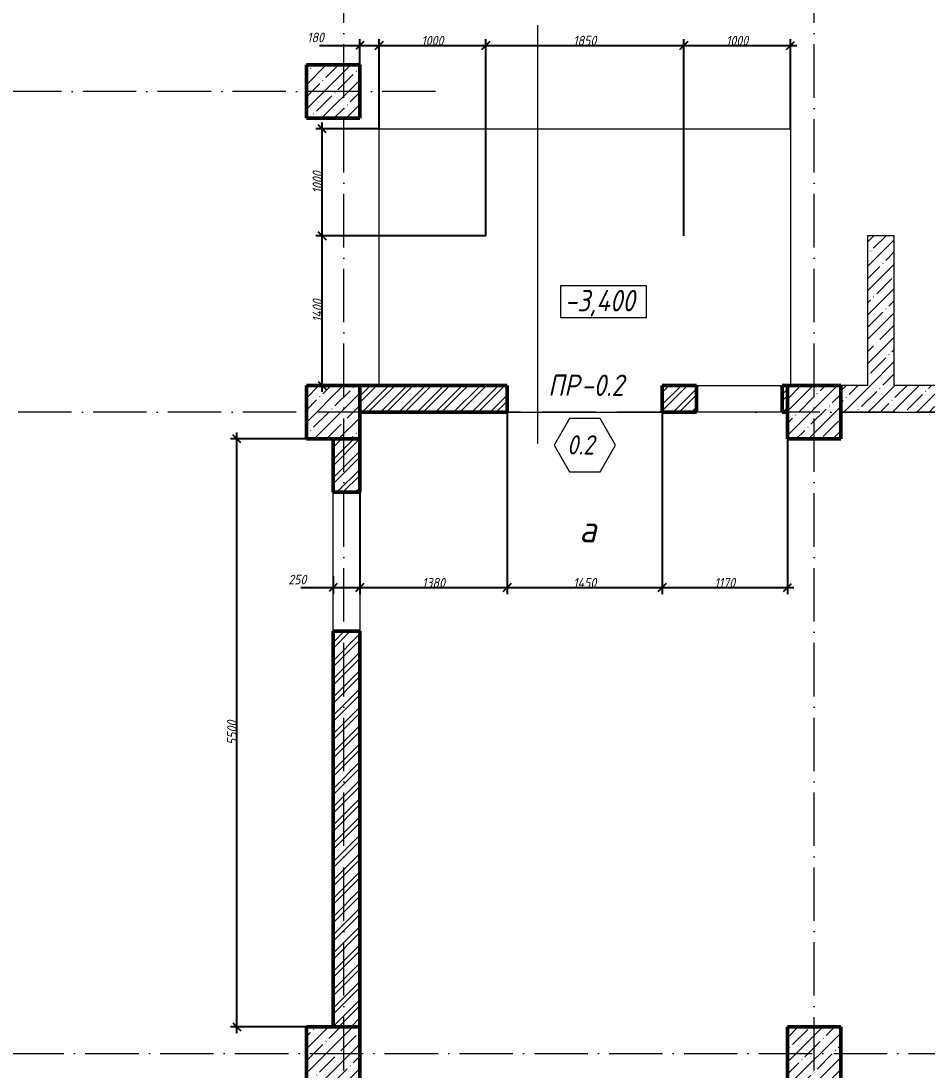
# Model space of a CAD drawing. Header units: millimetres. Extents: x -606178 to 312196, y -19338 to 632709.
# Drawn here: x -597637 to -589161, y 478120 to 487935 of the extents above; entities that cross this region are included whole.
import ezdxf

# ---------------------------------------------------------------- set-up
doc = ezdxf.new("R2010")
doc.units = ezdxf.units.MM
doc.linetypes.add('200_ШТРИХ_ш1п0_6_', pattern=[160, 100, -60])
doc.linetypes.add('50_200_ШТРИХ_1Т_ш5_п1_п1_', pattern=[700, 500, -100, 0, -100])
for name, color, linetype, lineweight in [('A-____-____-DIMS', 7, 'Continuous', 9), ('A-____-NOTE-TEXT', 7, 'Continuous', 9), ('A-DOOR-____-IDEN', 7, 'Continuous', 9), ('A-FLOR-____-OTLN', 7, 'Continuous', 9), ('A-GENM-____-IDEN', 7, 'Continuous', 9), ('A-GENM-____-OTLN', 7, 'Continuous', 9), ('A-WALL-____-MCUT-1', 7, 'Continuous', 9), ('A-WALL-____-MCUT-2', 7, 'Continuous', 50), ('A-WALL-____-PATT-1', 7, 'Continuous', 9), ('G-____-____-DIMS', 7, 'Continuous', 9), ('S-COLS-____-MCUT', 7, 'Continuous', 50), ('S-COLS-____-OTLN', 7, 'Continuous', 9), ('S-GRID-____-OTLN-1', 7, '50_200_ШТРИХ_1Т_ш5_п1_п1_', 9)]:
    doc.layers.add(name, color=color, linetype=linetype, lineweight=lineweight)
for name, color, linetype, lineweight, true_color in [('A-DETL-GENF-OTLN-4', 9, '200_ШТРИХ_ш1п0_6_', 9, 0x808080), ('A-DETL-GENF-OTLN-5', 7, 'Continuous', 5, 0xc0c0c0), ('A-WALL-____-OTLN-1', 7, 'Continuous', 9, 0x800000), ('A-WALL-____-PATT-2', 7, 'Continuous', 9, 0x787878)]:
    doc.layers.add(name, color=color, linetype=linetype, lineweight=lineweight, true_color=true_color)
doc.styles.add('ISOCPEUR_I', font='isocpeui.ttf', dxfattribs={"width": 0.9, "height": 2.5})
doc.styles.add('ISOCPEUR_I_2', font='isocpeui.ttf', dxfattribs={"width": 0.85, "height": 2.3})
doc.styles.add('ISOCPEUR_I_6', font='isocpeui.ttf', dxfattribs={"width": 0.85, "height": 3.5})
doc.styles.add('ISOCPEUR_I_7', font='isocpeui.ttf', dxfattribs={"width": 0.9, "height": 90})
doc.dimstyles.new('ISO-1_8_0_9К_СРЕДНИЙ_Кладочные', dxfattribs={"dimscale": 304.8, "dimtxt": 89.638306, "dimasz": 0.246063, "dimexe": 0.19685, "dimexo": 0, "dimgap": 0, "dimtad": 1, "dimdec": 3, "dimrnd": 0.001, "dimdsep": 46, "dimtxsty": 'ISOCPEUR_I_7', "dimblk1": 'OBLIQUE', "dimblk2": 'OBLIQUE', "dimsah": 1, "dimcen": 0.09, "dimdle": 0.19685, "dimazin": 0, "dimtfac": 1, "dimtdec": 4, "dimtix": 1, "dimtmove": 2, "dimatfit": 3, "dimfxl": 1, "dimtvp": 1, "dimtolj": 1, "dimtzin": 0, "dimarcsym": 2})
doc.dimstyles.new('ISO-1_8_0_9К_СРЕДНИЙ_Кладочные_2', dxfattribs={"dimscale": 304.8, "dimtxt": 89.638306, "dimasz": 0.246063, "dimexe": 0.19685, "dimexo": 0, "dimgap": 0, "dimtad": 1, "dimdec": 3, "dimrnd": 0.001, "dimdsep": 46, "dimtxsty": 'ISOCPEUR_I_7', "dimblk1": 'OBLIQUE', "dimblk2": 'OBLIQUE', "dimsah": 1, "dimcen": 0.09, "dimdle": 0.19685, "dimazin": 0, "dimtfac": 1, "dimtdec": 4, "dimtix": 1, "dimtmove": 1, "dimatfit": 3, "dimfxl": 1, "dimtvp": 1, "dimtolj": 1, "dimtzin": 0, "dimarcsym": 2})
pattern_1 = [(45, (-600067.05, 451794.26), (-114.04925, 114.04925), []), (45, (-599953, 451794.26), (-114.04925, 114.04925), [201.612, -40.322, 3.353, -36.97])]
pattern_2 = [(45, (-600067.05, 451794.26), (-85.5366, 85.5366), []), (45, (-600010.02, 451794.26), (-85.5366, 85.5366), [])]

# ---------------------------------------------------------------- blocks, each defined once
blk = doc.blocks.new('BSC_Колонна _Прямоугольная - 500х500-25976076-АР1_Кладочный план подвала в осях 1-64_А-ГГ')
at = {"layer": 'S-COLS-____-OTLN'}
h = blk.add_hatch(dxfattribs=at)
h.set_pattern_fill('FP_6', color=256, style=0, pattern_type=2)
h.set_pattern_definition([(45, (-9850, -32481.04), (-114.04925, 114.04925), []), (45, (-9735.95, -32481.04), (-114.04925, 114.04925), [201.613, -40.323, 3.353, -36.97])])
h.paths.add_polyline_path([(-250, -250), (250, -250), (250, 250), (-250, 250)], flags=0)
at = {"layer": 'S-COLS-____-MCUT'}
for p, q in [((250, 250), (-250, 250)), ((-250, 250), (-250, -250)), ((250, -250), (250, 250)), ((-250, -250), (250, -250))]:
    blk.add_line(p, q, dxfattribs=at)
blk = doc.blocks.new('BSC_Колонна _Прямоугольная - 500х500-V1-АР1_Кладочный план подвала в осях 1-64_А-ГГ')
at = {"layer": 'S-COLS-____-OTLN'}
h = blk.add_hatch(dxfattribs=at)
h.set_pattern_fill('FP_8', color=256, style=0, pattern_type=2)
h.set_pattern_definition([(45, (-9850, -26481.04), (-114.04925, 114.04925), []), (45, (-9735.95, -26481.04), (-114.04925, 114.04925), [201.613, -40.323, 3.353, -36.97])])
h.paths.add_polyline_path([(-250, -250), (250, -250), (250, 250), (-250, 250)], flags=0)
at = {"layer": 'S-COLS-____-MCUT'}
for p, q in [((250, 250), (-250, 250)), ((-250, 250), (-250, -250)), ((250, -250), (250, 250)), ((-250, -250), (250, -250))]:
    blk.add_line(p, q, dxfattribs=at)
blk = doc.blocks.new('BSC_Колонна _Прямоугольная - 500х500-V43-АР1_Кладочный план подвала в осях 1-64_А-ГГ')
at = {"layer": 'S-COLS-____-OTLN'}
h = blk.add_hatch(dxfattribs=at)
h.set_pattern_fill('FP_54', color=256, style=0, pattern_type=2)
h.set_pattern_definition([(45, (-5350, -32481.04), (-114.04925, 114.04925), []), (45, (-5235.95, -32481.04), (-114.04925, 114.04925), [201.613, -40.323, 3.353, -36.97])])
h.paths.add_polyline_path([(-250, -250), (250, -250), (250, 250), (-250, 250)], flags=0)
at = {"layer": 'S-COLS-____-MCUT'}
for p, q in [((250, 250), (-250, 250)), ((-250, 250), (-250, -250)), ((250, -250), (250, 250)), ((-250, -250), (250, -250))]:
    blk.add_line(p, q, dxfattribs=at)
blk = doc.blocks.new('BSC_Колонна _Прямоугольная - 500х500-V45-АР1_Кладочный план подвала в осях 1-64_А-ГГ')
at = {"layer": 'S-COLS-____-OTLN'}
h = blk.add_hatch(dxfattribs=at)
h.set_pattern_fill('FP_56', color=256, style=0, pattern_type=2)
h.set_pattern_definition([(45, (-5350, -26481.04), (-114.0493, 114.0493), []), (45, (-5235.95, -26481.04), (-114.0493, 114.0493), [201.613, -40.323, 3.353, -36.97])])
h.paths.add_polyline_path([(-250, -250), (250, -250), (250, 250), (-250, 250)], flags=0)
at = {"layer": 'S-COLS-____-MCUT'}
for p, q in [((250, 250), (-250, 250)), ((-250, 250), (-250, -250)), ((250, -250), (250, 250)), ((-250, -250), (250, -250))]:
    blk.add_line(p, q, dxfattribs=at)
blk = doc.blocks.new('BSC_Колонна _Прямоугольная - 500х500-V55-АР1_Кладочный план подвала в осях 1-64_А-ГГ')
at = {"layer": 'S-COLS-____-OTLN'}
h = blk.add_hatch(dxfattribs=at)
h.set_pattern_fill('FP_66', color=256, style=0, pattern_type=2)
h.set_pattern_definition([(45, (-5350, -35481.04), (-114.04925, 114.04925), []), (45, (-5235.95, -35481.04), (-114.04925, 114.04925), [201.613, -40.323, 3.353, -36.97])])
h.paths.add_polyline_path([(-250, -250), (250, -250), (250, 250), (-250, 250)], flags=0)
at = {"layer": 'S-COLS-____-MCUT'}
for p, q in [((250, 250), (-250, 250)), ((-250, 250), (-250, -250)), ((250, -250), (250, 250)), ((-250, -250), (250, -250))]:
    blk.add_line(p, q, dxfattribs=at)
blk = doc.blocks.new('АР_Перемычка - АР_Перемычка-28769347-АР1_Кладочный план подвала в осях 1-64_А-ГГ')
at = {"layer": 'A-GENM-____-OTLN'}
blk.add_line((-250, -125), (-243, -125), dxfattribs=at)
blk = doc.blocks.new('DET_L_Имитация разреза_ISO2-5 - Вправо-27490000-АР1_Кладочный план подвала в осях 1-64_А-ГГ')
at = {"layer": 'A-DETL-GENF-OTLN-5'}
blk.add_line((143.1, 0), (4056.9, 0), dxfattribs=at)
blk = doc.blocks.new('Высотные отметки - 9_5х3_5_h_-17668430-АР1_Кладочный план подвала в осях 1-64_А-ГГ')
at = {"layer": 'G-____-____-DIMS'}
for p, q in [((-4, 3), (-4, 0)), ((4, 3), (-4, 3)), ((4, 3), (4, 0)), ((4, 0), (-4, 0))]:
    blk.add_line(p, q, dxfattribs=at)
blk = doc.blocks.new('_Oblique')
at = {"color": 0, "linetype": 'ByBlock', "lineweight": -2}
blk.add_line((-0.5, -0.5), (0.5, 0.5), dxfattribs=at)
blk = doc.blocks.new('*D3938')
at = {"layer": 'A-____-____-DIMS', "color": 0, "lineweight": -2, "transparency": 16777216}
for p, q in [((-594467, 487525.3), (-594467, 487766.5)), ((-594287, 486925.3), (-594287, 487766.5)), ((-594845.3, 487706.5), (-594467, 487706.5)), ((-594527, 487706.5), (-594227, 487706.5))]:
    blk.add_line(p, q, dxfattribs=at)
at = {"layer": 'Defpoints', "color": 0, "transparency": 16777216}
for p in [(-594287, 487706.5), (-594467, 487525.3), (-594287, 486925.3)]:
    blk.add_point(p, dxfattribs=at)
at = {"layer": 'A-____-____-DIMS', "color": 0, "lineweight": -2, "transparency": 16777216, "xscale": 75, "yscale": 75, "zscale": 75, "rotation": 180}
blk.add_blockref('_Oblique', (-594467, 487706.5), dxfattribs=at)
at = {"layer": 'A-____-____-DIMS', "color": 0, "lineweight": -2, "transparency": 16777216, "xscale": 75, "yscale": 75, "zscale": 75}
blk.add_blockref('_Oblique', (-594287, 487706.5), dxfattribs=at)
at = {"layer": 'A-____-____-DIMS', "color": 0, "transparency": 16777216, "insert": (-594959.3, 487826.5), "char_height": 90, "width": 368.207, "attachment_point": 1, "line_spacing_factor": 1.149209, "style": 'ISOCPEUR_I_7'}
blk.add_mtext('\\A1;180', dxfattribs=at)
blk = doc.blocks.new('*D3939')
at = {"layer": 'A-____-____-DIMS', "color": 0, "lineweight": -2, "transparency": 16777216}
for p, q in [((-594287, 486925.3), (-594287, 487766.5)), ((-593287, 485925.3), (-593287, 487766.5)), ((-594347, 487706.5), (-593227, 487706.5))]:
    blk.add_line(p, q, dxfattribs=at)
at = {"layer": 'Defpoints', "color": 0, "transparency": 16777216}
for p in [(-593287, 487706.5), (-594287, 486925.3), (-593287, 485925.3)]:
    blk.add_point(p, dxfattribs=at)
at = {"layer": 'A-____-____-DIMS', "color": 0, "lineweight": -2, "transparency": 16777216, "xscale": 75, "yscale": 75, "zscale": 75, "rotation": 180}
blk.add_blockref('_Oblique', (-594287, 487706.5), dxfattribs=at)
at = {"layer": 'A-____-____-DIMS', "color": 0, "lineweight": -2, "transparency": 16777216, "xscale": 75, "yscale": 75, "zscale": 75}
blk.add_blockref('_Oblique', (-593287, 487706.5), dxfattribs=at)
at = {"layer": 'A-____-____-DIMS', "color": 0, "transparency": 16777216, "insert": (-593787, 487751.5), "char_height": 90, "width": 504.733, "attachment_point": 5, "style": 'ISOCPEUR_I_7'}
blk.add_mtext('\\A1;1000', dxfattribs=at)
blk = doc.blocks.new('*D3940')
at = {"layer": 'A-____-____-DIMS', "color": 0, "lineweight": -2, "transparency": 16777216}
for p, q in [((-593287, 485925.3), (-593287, 487766.5)), ((-591437, 485925.3), (-591437, 487766.5)), ((-593347, 487706.5), (-591377, 487706.5))]:
    blk.add_line(p, q, dxfattribs=at)
at = {"layer": 'Defpoints', "color": 0, "transparency": 16777216}
for p in [(-591437, 487706.5), (-593287, 485925.3), (-591437, 485925.3)]:
    blk.add_point(p, dxfattribs=at)
at = {"layer": 'A-____-____-DIMS', "color": 0, "lineweight": -2, "transparency": 16777216, "xscale": 75, "yscale": 75, "zscale": 75, "rotation": 180}
blk.add_blockref('_Oblique', (-593287, 487706.5), dxfattribs=at)
at = {"layer": 'A-____-____-DIMS', "color": 0, "lineweight": -2, "transparency": 16777216, "xscale": 75, "yscale": 75, "zscale": 75}
blk.add_blockref('_Oblique', (-591437, 487706.5), dxfattribs=at)
at = {"layer": 'A-____-____-DIMS', "color": 0, "transparency": 16777216, "insert": (-592362, 487751.5), "char_height": 90, "width": 504.733, "attachment_point": 5, "style": 'ISOCPEUR_I_7'}
blk.add_mtext('\\A1;1850', dxfattribs=at)
blk = doc.blocks.new('*D3941')
at = {"layer": 'A-____-____-DIMS', "color": 0, "lineweight": -2, "transparency": 16777216}
for p, q in [((-591437, 485925.3), (-591437, 487766.5)), ((-590437, 486925.3), (-590437, 487766.5)), ((-591497, 487706.5), (-590377, 487706.5))]:
    blk.add_line(p, q, dxfattribs=at)
at = {"layer": 'Defpoints', "color": 0, "transparency": 16777216}
for p in [(-590437, 487706.5), (-590437, 486925.3), (-591437, 485925.3)]:
    blk.add_point(p, dxfattribs=at)
at = {"layer": 'A-____-____-DIMS', "color": 0, "lineweight": -2, "transparency": 16777216, "xscale": 75, "yscale": 75, "zscale": 75, "rotation": 180}
blk.add_blockref('_Oblique', (-591437, 487706.5), dxfattribs=at)
at = {"layer": 'A-____-____-DIMS', "color": 0, "lineweight": -2, "transparency": 16777216, "xscale": 75, "yscale": 75, "zscale": 75}
blk.add_blockref('_Oblique', (-590437, 487706.5), dxfattribs=at)
at = {"layer": 'A-____-____-DIMS', "color": 0, "transparency": 16777216, "insert": (-590937, 487751.5), "char_height": 90, "width": 504.733, "attachment_point": 5, "style": 'ISOCPEUR_I_7'}
blk.add_mtext('\\A1;1000', dxfattribs=at)
blk = doc.blocks.new('*D3942')
at = {"layer": 'A-____-____-DIMS', "color": 0, "lineweight": -2, "transparency": 16777216}
for p, q in [((-594817.9, 484465.3), (-594817.9, 485985.3)), ((-593287, 485925.3), (-594877.9, 485925.3)), ((-594467, 484525.3), (-594877.9, 484525.3))]:
    blk.add_line(p, q, dxfattribs=at)
at = {"layer": 'Defpoints', "color": 0, "transparency": 16777216}
for p in [(-594817.9, 485925.3), (-593287, 485925.3), (-594467, 484525.3)]:
    blk.add_point(p, dxfattribs=at)
at = {"layer": 'A-____-____-DIMS', "color": 0, "lineweight": -2, "transparency": 16777216, "xscale": 75, "yscale": 75, "zscale": 75}
for p, rotation in [((-594817.9, 485925.3), 90), ((-594817.9, 484525.3), 270)]:
    blk.add_blockref('_Oblique', p, dxfattribs=dict(at, rotation=rotation))
at = {"layer": 'A-____-____-DIMS', "color": 0, "transparency": 16777216, "insert": (-594862.9, 485225.3), "char_height": 90, "width": 521.281, "attachment_point": 5, "rotation": 90, "style": 'ISOCPEUR_I_7'}
blk.add_mtext('\\A1;1400', dxfattribs=at)
blk = doc.blocks.new('*D3943')
at = {"layer": 'A-____-____-DIMS', "color": 0, "lineweight": -2, "transparency": 16777216}
for p, q in [((-594287, 486925.3), (-594877.9, 486925.3)), ((-594817.9, 485865.3), (-594817.9, 486985.3)), ((-593287, 485925.3), (-594877.9, 485925.3))]:
    blk.add_line(p, q, dxfattribs=at)
at = {"layer": 'Defpoints', "color": 0, "transparency": 16777216}
for p in [(-594817.9, 486925.3), (-594287, 486925.3), (-593287, 485925.3)]:
    blk.add_point(p, dxfattribs=at)
at = {"layer": 'A-____-____-DIMS', "color": 0, "lineweight": -2, "transparency": 16777216, "xscale": 75, "yscale": 75, "zscale": 75}
for p, rotation in [((-594817.9, 486925.3), 90), ((-594817.9, 485925.3), 270)]:
    blk.add_blockref('_Oblique', p, dxfattribs=dict(at, rotation=rotation))
at = {"layer": 'A-____-____-DIMS', "color": 0, "transparency": 16777216, "insert": (-594862.9, 486425.3), "char_height": 90, "width": 504.733, "attachment_point": 5, "rotation": 90, "style": 'ISOCPEUR_I_7'}
blk.add_mtext('\\A1;1000', dxfattribs=at)
blk = doc.blocks.new('Марка проема - марка проема-27336095-АР1_Кладочный план подвала в осях 1-64_А-ГГ')
at = {"layer": 'A-DOOR-____-IDEN'}
for p, q in [((-1.439, 0.159), (-2.877, -2.333)), ((1.439, 0.159), (-1.439, 0.159)), ((2.877, -2.333), (1.439, 0.159)), ((-2.877, -2.333), (-1.439, -4.825)), ((1.439, -4.825), (2.877, -2.333)), ((-1.439, -4.825), (1.439, -4.825))]:
    blk.add_line(p, q, dxfattribs=at)
blk = doc.blocks.new('*D4068')
at = {"layer": 'A-____-____-DIMS', "color": 0, "lineweight": -2, "transparency": 16777216}
for p, q in [((-595617.9, 478465.3), (-595617.9, 484085.3)), ((-594967, 484025.3), (-595677.9, 484025.3)), ((-594967, 478525.3), (-595677.9, 478525.3))]:
    blk.add_line(p, q, dxfattribs=at)
at = {"layer": 'Defpoints', "color": 0, "transparency": 16777216}
for p in [(-595617.9, 484025.3), (-594967, 484025.3), (-594967, 478525.3)]:
    blk.add_point(p, dxfattribs=at)
at = {"layer": 'A-____-____-DIMS', "color": 0, "lineweight": -2, "transparency": 16777216, "xscale": 75, "yscale": 75, "zscale": 75}
for p, rotation in [((-595617.9, 484025.3), 90), ((-595617.9, 478525.3), 270)]:
    blk.add_blockref('_Oblique', p, dxfattribs=dict(at, rotation=rotation))
at = {"layer": 'A-____-____-DIMS', "color": 0, "transparency": 16777216, "insert": (-595662.9, 481275.3), "char_height": 90, "width": 546.104, "attachment_point": 5, "rotation": 90, "style": 'ISOCPEUR_I_7'}
blk.add_mtext('\\A1;5500', dxfattribs=at)
blk = doc.blocks.new('*D4069')
at = {"layer": 'A-____-____-DIMS', "color": 0, "lineweight": -2, "transparency": 16777216}
for p, q in [((-594467, 484275.3), (-594467, 482574)), ((-594717, 482740.1), (-594717, 482574)), ((-595017.4, 482634), (-594717, 482634)), ((-594777, 482634), (-594407, 482634))]:
    blk.add_line(p, q, dxfattribs=at)
at = {"layer": 'Defpoints', "color": 0, "transparency": 16777216}
for p in [(-594467, 484275.3), (-594717, 482740.1), (-594467, 482634)]:
    blk.add_point(p, dxfattribs=at)
at = {"layer": 'A-____-____-DIMS', "color": 0, "lineweight": -2, "transparency": 16777216, "xscale": 75, "yscale": 75, "zscale": 75, "rotation": 180}
blk.add_blockref('_Oblique', (-594717, 482634), dxfattribs=at)
at = {"layer": 'A-____-____-DIMS', "color": 0, "lineweight": -2, "transparency": 16777216, "xscale": 75, "yscale": 75, "zscale": 75}
blk.add_blockref('_Oblique', (-594467, 482634), dxfattribs=at)
at = {"layer": 'A-____-____-DIMS', "color": 0, "transparency": 16777216, "insert": (-595136.2, 482754), "char_height": 90, "width": 409.578, "attachment_point": 1, "line_spacing_factor": 1.149209, "style": 'ISOCPEUR_I_7'}
blk.add_mtext('\\A1;250', dxfattribs=at)
blk = doc.blocks.new('*D4070')
at = {"layer": 'A-____-____-DIMS', "color": 0, "lineweight": -2, "transparency": 16777216}
for p, q in [((-594467, 484275.3), (-594467, 482574)), ((-593087, 484267.3), (-593087, 482574)), ((-594527, 482634), (-593027, 482634))]:
    blk.add_line(p, q, dxfattribs=at)
at = {"layer": 'Defpoints', "color": 0, "transparency": 16777216}
for p in [(-594467, 484275.3), (-593087, 484267.3), (-593087, 482634)]:
    blk.add_point(p, dxfattribs=at)
at = {"layer": 'A-____-____-DIMS', "color": 0, "lineweight": -2, "transparency": 16777216, "xscale": 75, "yscale": 75, "zscale": 75, "rotation": 180}
blk.add_blockref('_Oblique', (-594467, 482634), dxfattribs=at)
at = {"layer": 'A-____-____-DIMS', "color": 0, "lineweight": -2, "transparency": 16777216, "xscale": 75, "yscale": 75, "zscale": 75}
blk.add_blockref('_Oblique', (-593087, 482634), dxfattribs=at)
at = {"layer": 'A-____-____-DIMS', "color": 0, "transparency": 16777216, "insert": (-593777, 482679), "char_height": 90, "width": 504.733, "attachment_point": 5, "style": 'ISOCPEUR_I_7'}
blk.add_mtext('\\A1;1380', dxfattribs=at)
blk = doc.blocks.new('*D4071')
at = {"layer": 'A-____-____-DIMS', "color": 0, "lineweight": -2, "transparency": 16777216}
for p, q in [((-593087, 484267.3), (-593087, 482574)), ((-591637, 484267.3), (-591637, 482574)), ((-593147, 482634), (-591577, 482634))]:
    blk.add_line(p, q, dxfattribs=at)
at = {"layer": 'Defpoints', "color": 0, "transparency": 16777216}
for p in [(-593087, 484267.3), (-591637, 484267.3), (-591637, 482634)]:
    blk.add_point(p, dxfattribs=at)
at = {"layer": 'A-____-____-DIMS', "color": 0, "lineweight": -2, "transparency": 16777216, "xscale": 75, "yscale": 75, "zscale": 75, "rotation": 180}
blk.add_blockref('_Oblique', (-593087, 482634), dxfattribs=at)
at = {"layer": 'A-____-____-DIMS', "color": 0, "lineweight": -2, "transparency": 16777216, "xscale": 75, "yscale": 75, "zscale": 75}
blk.add_blockref('_Oblique', (-591637, 482634), dxfattribs=at)
at = {"layer": 'A-____-____-DIMS', "color": 0, "transparency": 16777216, "insert": (-592362, 482679), "char_height": 90, "width": 521.281, "attachment_point": 5, "style": 'ISOCPEUR_I_7'}
blk.add_mtext('\\A1;1450', dxfattribs=at)
blk = doc.blocks.new('*D4072')
at = {"layer": 'A-____-____-DIMS', "color": 0, "lineweight": -2, "transparency": 16777216}
for p, q in [((-590467, 484275.3), (-590467, 482574)), ((-591637, 484267.3), (-591637, 482574)), ((-591697, 482634), (-590407, 482634))]:
    blk.add_line(p, q, dxfattribs=at)
at = {"layer": 'Defpoints', "color": 0, "transparency": 16777216}
for p in [(-590467, 484275.3), (-591637, 484267.3), (-590467, 482634)]:
    blk.add_point(p, dxfattribs=at)
at = {"layer": 'A-____-____-DIMS', "color": 0, "lineweight": -2, "transparency": 16777216, "xscale": 75, "yscale": 75, "zscale": 75, "rotation": 180}
blk.add_blockref('_Oblique', (-591637, 482634), dxfattribs=at)
at = {"layer": 'A-____-____-DIMS', "color": 0, "lineweight": -2, "transparency": 16777216, "xscale": 75, "yscale": 75, "zscale": 75}
blk.add_blockref('_Oblique', (-590467, 482634), dxfattribs=at)
at = {"layer": 'A-____-____-DIMS', "color": 0, "transparency": 16777216, "insert": (-591052, 482679.6), "char_height": 90, "width": 463.361, "attachment_point": 5, "style": 'ISOCPEUR_I_7'}
blk.add_mtext('\\A1;1170', dxfattribs=at)

msp = doc.modelspace()

# ---------------------------------------------------------------- hatches: boundary and pattern name
at = {"layer": 'A-WALL-____-PATT-1'}
h = msp.add_hatch(dxfattribs=at)
h.set_pattern_fill('FP_1', color=256, style=0, pattern_type=2)
h.set_pattern_definition(pattern_1)
h.paths.add_polyline_path([(-589467.047, 484525.3011), (-589467.047, 485925.3011), (-589717.047, 485925.3011), (-589717.047, 484525.3011)], flags=0)
h = msp.add_hatch(dxfattribs=at)
h.set_pattern_fill('FP_1', color=256, style=0, pattern_type=2)
h.set_pattern_definition(pattern_1)
h.paths.add_polyline_path([(-586167.047, 484275.3011), (-586167.047, 484525.3011), (-589967.047, 484525.3011), (-589967.047, 484275.3011)], flags=0)
at = {"layer": 'A-WALL-____-PATT-2'}
h = msp.add_hatch(dxfattribs=at)
h.set_pattern_fill('FP_5', color=256, style=0, pattern_type=2)
h.set_pattern_definition(pattern_2)
h.paths.add_polyline_path([(-590467.047, 484275.3011), (-590467.047, 484525.3011), (-590517.047, 484525.3011), (-590517.047, 484275.3011)], flags=0)
h.paths.add_polyline_path([(-591637.047, 484275.3011), (-591317.047, 484275.3011), (-591317.047, 484525.3011), (-591637.047, 484525.3011)], flags=0)
h.paths.add_polyline_path([(-593087.047, 484275.3011), (-593087.047, 484525.3011), (-594467.047, 484525.3011), (-594467.047, 484275.3011)], flags=0)
h = msp.add_hatch(dxfattribs=at)
h.set_pattern_fill('FP_5', color=256, style=0, pattern_type=2)
h.set_pattern_definition(pattern_2)
h.paths.add_polyline_path([(-594467.047, 478525.3011), (-594467.047, 482225.3011), (-594717.047, 482225.3011), (-594717.047, 478525.3011)], flags=0)
h.paths.add_polyline_path([(-594717.047, 483525.3011), (-594467.047, 483525.3011), (-594467.047, 484025.3011), (-594717.047, 484025.3011)], flags=0)

# ---------------------------------------------------------------- linework, layer by layer
at = {"layer": 'A-FLOR-____-OTLN'}
for p, q in [((-594287.047, 484525.3011), (-594287.047, 486925.3011)), ((-594287.047, 486925.3011), (-590437.047, 486925.3011)), ((-590437.047, 486925.3011), (-590437.047, 484525.3011)), ((-593087.047, 484275.3011), (-591637.047, 484275.3011))]:
    msp.add_line(p, q, dxfattribs=at)
at = {"layer": 'A-WALL-____-MCUT-1'}
for p, q in [((-589467.047, 485925.3011), (-589717.047, 485925.3011)), ((-589717.047, 485925.3011), (-589717.047, 484525.3011)), ((-589467.047, 484525.3011), (-589467.047, 485925.3011)), ((-589717.047, 484525.3011), (-589967.047, 484525.3011)), ((-588167.047, 484525.3011), (-589467.047, 484525.3011)), ((-589967.047, 484275.3011), (-586167.047, 484275.3011))]:
    msp.add_line(p, q, dxfattribs=at)
at = {"layer": 'A-WALL-____-MCUT-2'}
for p, q in [((-593087.047, 484525.3011), (-594467.047, 484525.3011)), ((-593087.047, 484275.3011), (-593087.047, 484525.3011)), ((-591317.047, 484525.3011), (-591637.047, 484525.3011)), ((-591637.047, 484525.3011), (-591637.047, 484275.3011)), ((-591317.047, 484275.3011), (-591317.047, 484525.3011)), ((-590467.047, 484525.3011), (-590517.047, 484525.3011)), ((-590517.047, 484525.3011), (-590517.047, 484275.3011)), ((-594467.047, 484275.3011), (-593087.047, 484275.3011)), ((-591637.047, 484275.3011), (-591317.047, 484275.3011)), ((-590517.047, 484275.3011), (-590467.047, 484275.3011)), ((-594717.047, 484025.3011), (-594717.047, 483525.3011)), ((-594467.047, 483525.3011), (-594467.047, 484025.3011)), ((-594717.047, 483525.3011), (-594467.047, 483525.3011)), ((-594717.047, 482225.3011), (-594717.047, 478525.3011)), ((-594467.047, 482225.3011), (-594717.047, 482225.3011)), ((-594467.047, 478525.3011), (-594467.047, 482225.3011))]:
    msp.add_line(p, q, dxfattribs=at)
at = {"layer": 'A-WALL-____-OTLN-1'}
for p, q in [((-591317.047, 484525.3011), (-590517.047, 484525.3011)), ((-590517.047, 484275.3011), (-591317.047, 484275.3011)), ((-594717.047, 482225.3011), (-594717.047, 483525.3011)), ((-594467.047, 483525.3011), (-594467.047, 482225.3011))]:
    msp.add_line(p, q, dxfattribs=at)
at = {"layer": 'S-GRID-____-OTLN-1'}
for p, q in [((-594617.047, 447311.6528), (-594617.047, 501675.2188)), ((-590217.047, 447311.6528), (-590217.047, 501675.2188)), ((-593758.5611, 487275.3011), (-604735.8172, 487275.3011)), ((-573359.3078, 484275.3011), (-604735.8172, 484275.3011)), ((-604735.8172, 478275.3011), (-573359.3078, 478275.3011))]:
    msp.add_line(p, q, dxfattribs=at)

# ---------------------------------------------------------------- block references
at = {"layer": 'A-DETL-GENF-OTLN-4', "rotation": 89.99999999999994}
msp.add_blockref('DET_L_Имитация разреза_ISO2-5 - Вправо-27490000-АР1_Кладочный план подвала в осях 1-64_А-ГГ', (-592801.6196, 483838.4934), dxfattribs=at)
at = {"layer": 'A-DOOR-____-IDEN', "xscale": 99.99999999999993, "yscale": 99.99999999999993, "zscale": 99.99999999999993}
msp.add_blockref('Марка проема - марка проема-27336095-АР1_Кладочный план подвала в осях 1-64_А-ГГ', (-592362.047, 484200.3011), dxfattribs=at)
at = {"layer": 'A-GENM-____-OTLN'}
msp.add_blockref('АР_Перемычка - АР_Перемычка-28769347-АР1_Кладочный план подвала в осях 1-64_А-ГГ', (-593087.047, 484400.3011), dxfattribs=at)
at = {"layer": 'G-____-____-DIMS', "xscale": 99.99999999999993, "yscale": 99.99999999999993, "zscale": 99.99999999999993}
msp.add_blockref('Высотные отметки - 9_5х3_5_h_-17668430-АР1_Кладочный план подвала в осях 1-64_А-ГГ', (-592187.9585, 485157.2424), dxfattribs=at)
at = {"layer": 'S-COLS-____-OTLN'}
for name, p in [('BSC_Колонна _Прямоугольная - 500х500-V55-АР1_Кладочный план подвала в осях 1-64_А-ГГ', (-594717.047, 487275.3011)), ('BSC_Колонна _Прямоугольная - 500х500-V43-АР1_Кладочный план подвала в осях 1-64_А-ГГ', (-594717.047, 484275.3011)), ('BSC_Колонна _Прямоугольная - 500х500-25976076-АР1_Кладочный план подвала в осях 1-64_А-ГГ', (-590217.047, 484275.3011)), ('BSC_Колонна _Прямоугольная - 500х500-V45-АР1_Кладочный план подвала в осях 1-64_А-ГГ', (-594717.047, 478275.3011)), ('BSC_Колонна _Прямоугольная - 500х500-V1-АР1_Кладочный план подвала в осях 1-64_А-ГГ', (-590217.047, 478275.3011))]:
    msp.add_blockref(name, p, dxfattribs=at)

# ---------------------------------------------------------------- texts
at = {"layer": 'A-____-NOTE-TEXT', "insert": (-592413.9981, 483307.7336), "char_height": 250, "width": 223.670813, "attachment_point": 1, "style": 'ISOCPEUR_I'}
msp.add_mtext('\\fISOCPEUR|b0|i1|c204|p34|;\\W.9;а', dxfattribs=at)
at = {"layer": 'A-DOOR-____-IDEN', "insert": (-592527.836, 484059.1207), "char_height": 180, "width": 353.544187, "attachment_point": 1, "style": 'ISOCPEUR_I_6'}
msp.add_mtext('0.2', dxfattribs=at)
at = {"layer": 'A-GENM-____-IDEN', "char_height": 200, "attachment_point": 1, "style": 'ISOCPEUR_I_2'}
for s, insert, width in [('ПР', (-592705.0536, 484627.4173), 375.18975), ('-0.2', (-592395.4911, 484627.4173), 548.35425)]:
    msp.add_mtext(s, dxfattribs=dict(at, insert=insert, width=width))
at = {"layer": 'G-____-____-DIMS', "insert": (-592548.4917, 485418.5335), "char_height": 200, "width": 865.279833, "attachment_point": 1, "line_spacing_factor": 1.149209, "style": 'ISOCPEUR_I_2'}
msp.add_mtext('-3,400', dxfattribs=at)

# ---------------------------------------------------------------- dimensions: what is measured, and where the dimension line sits
at = {"layer": 'A-____-____-DIMS'}
for base, p1, p2, override, picture, middle in [((-594287.047, 487706.4816), (-594467.047, 487525.3011), (-594287.047, 486925.3011), {"dimtxt": 400, "dimpost": '<>', "dimfxl": 626.418391}, '*D3938', (-594775.1607, 487821.6437)), ((-594467.047, 482634.0211), (-594717.047, 482740.0871), (-594467.047, 484275.3011), {"dimtxt": 400, "dimpost": '<>', "dimfxl": 1555.436299}, '*D4069', (-594931.3693, 482749.1831))]:
    dim = msp.add_linear_dim(base=base, p1=p1, p2=p2, dimstyle='ISO-1_8_0_9К_СРЕДНИЙ_Кладочные_2', override=override, dxfattribs=at)
    dim.commit()
    dim.dimension.update_dxf_attribs({"geometry": picture, "text_midpoint": middle, "dimtype": 160})
for base, p1, p2, override, picture, middle in [((-593287.047, 487706.4816), (-594287.047, 486925.3011), (-593287.047, 485925.3011), {"dimtxt": 400, "dimpost": '<>', "dimfxl": 1414.213562}, '*D3939', (-593787.047, 487751.4816)), ((-591437.047, 487706.4816), (-593287.047, 485925.3011), (-591437.047, 485925.3011), {"dimtxt": 400, "dimpost": '<>', "dimfxl": 1850}, '*D3940', (-592362.047, 487751.4816)), ((-590437.047, 487706.4816), (-591437.047, 485925.3011), (-590437.047, 486925.3011), {"dimtxt": 400, "dimpost": '<>', "dimfxl": 1414.213562}, '*D3941', (-590937.047, 487751.4816)), ((-593087.047, 482634.0211), (-594467.047, 484275.3011), (-593087.047, 484267.3011), {"dimtxt": 400, "dimpost": '<>', "dimfxl": 1380.023188}, '*D4070', (-593777.047, 482679.0211)), ((-590467.047, 482634.0211), (-591637.047, 484267.3011), (-590467.047, 484275.3011), {"dimtxt": 400, "dimpost": '<>', "dimfxl": 1170.02735}, '*D4072', (-591052.047, 482679.6006)), ((-591637.047, 482634.0211), (-593087.047, 484267.3011), (-591637.047, 484267.3011), {"dimtxt": 400, "dimpost": '<>', "dimfxl": 1450}, '*D4071', (-592362.047, 482679.0211))]:
    dim = msp.add_linear_dim(base=base, p1=p1, p2=p2, dimstyle='ISO-1_8_0_9К_СРЕДНИЙ_Кладочные', override=override, dxfattribs=at)
    dim.commit()
    dim.dimension.update_dxf_attribs({"geometry": picture, "text_midpoint": middle})
for base, p1, p2, override, picture, middle in [((-594817.8562, 486925.3011), (-593287.047, 485925.3011), (-594287.047, 486925.3011), {"dimtxt": 400, "dimpost": '<>', "dimfxl": 1414.213562}, '*D3943', (-594862.8562, 486425.3011)), ((-594817.8562, 485925.3011), (-594467.047, 484525.3011), (-593287.047, 485925.3011), {"dimtxt": 400, "dimpost": '<>', "dimfxl": 1830.956034}, '*D3942', (-594862.8562, 485225.3011)), ((-595617.8562, 484025.3011), (-594967.047, 478525.3011), (-594967.047, 484025.3011), {"dimtxt": 400, "dimpost": '<>', "dimfxl": 5500}, '*D4068', (-595662.8562, 481275.3011))]:
    dim = msp.add_linear_dim(base=base, p1=p1, p2=p2, angle=90, dimstyle='ISO-1_8_0_9К_СРЕДНИЙ_Кладочные', override=override, dxfattribs=at)
    dim.commit()
    dim.dimension.update_dxf_attribs({"geometry": picture, "text_midpoint": middle})

doc.saveas('drawing.dxf')
